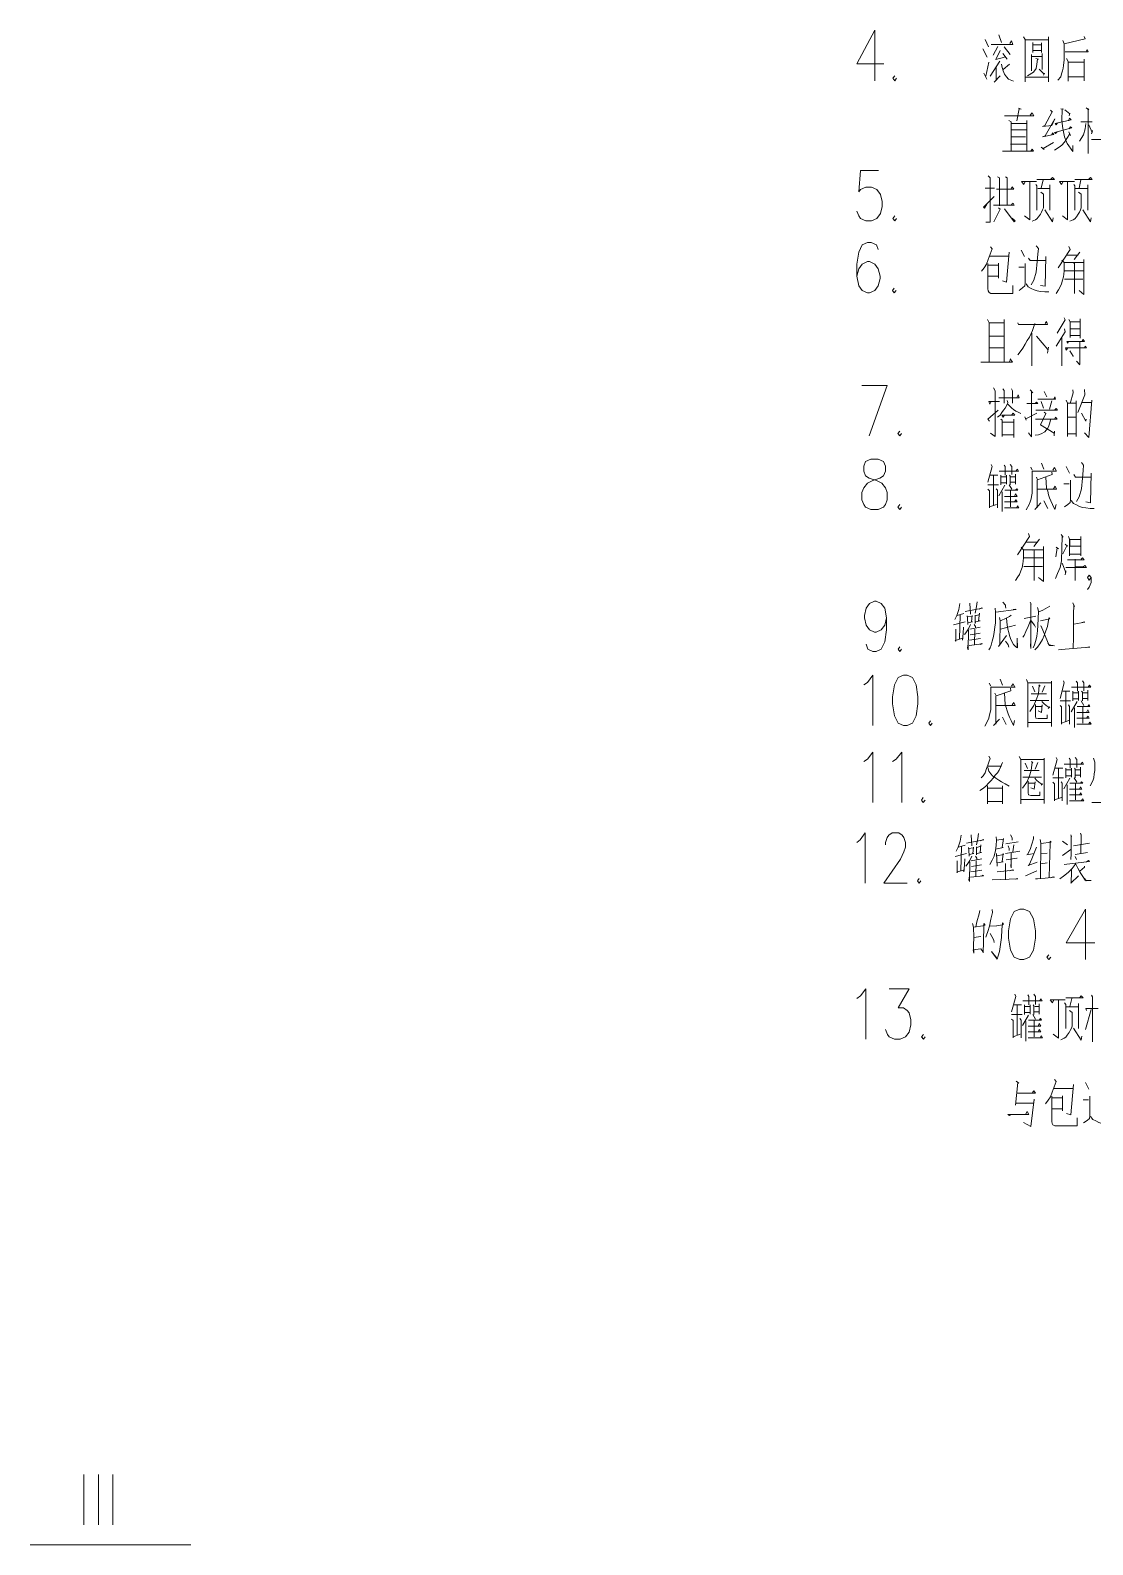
# Model space of a CAD drawing. Header units: millimetres. Extents: x 0 to 829, y 0 to 570.
# Drawn here: x 528.8 to 609.6, y 140.4 to 255.6 of the extents above; entities that cross this region are included whole.
import ezdxf

# ---------------------------------------------------------------- set-up
doc = ezdxf.new("R2010")
doc.units = ezdxf.units.MM

msp = doc.modelspace()

# ---------------------------------------------------------------- linework, layer by layer
at = {"color": 0, "lineweight": 0}
for points in [[(593.015917, 255.580444), (591.647139, 253.022806), (593.703833, 253.022806)], [(593.015917, 255.580444), (593.015917, 251.742222)], [(601.401444, 254.889), (601.658972, 254.313972)], [(601.860056, 254.504472), (603.504, 254.504472), (603.415806, 254.772583), (603.271167, 254.582083)], [(602.438611, 255.234722), (602.639694, 254.659694)], [(604.308333, 255.083028), (604.452972, 254.889), (604.452972, 251.664611), (604.452972, 252.010333), (606.209806, 252.010333), (606.209806, 251.664611), (606.209806, 255.083028), (606.209806, 254.850194), (604.452972, 254.850194)], [(605.028, 254.659694), (605.028, 253.890639), (605.028, 254.045861), (605.691222, 254.045861), (605.691222, 253.890639), (605.691222, 254.620889), (605.691222, 254.465667), (605.056222, 254.465667)], [(608.943833, 255.118306), (609.000278, 254.927806), (607.419833, 254.543278), (607.303417, 254.811389)], [(601.228583, 254.15875), (601.546083, 253.544917)], [(602.378639, 254.352778), (602.004694, 253.700139)], [(602.5515, 254.045861), (602.205778, 253.354417), (602.869, 253.544917)], [(602.752583, 253.813028), (603.070083, 253.393222)], [(602.840778, 254.313972), (603.302917, 253.738944)], [(604.915111, 252.50775), (604.915111, 253.738944), (604.915111, 253.583722), (605.747667, 253.583722), (605.747667, 253.813028), (605.747667, 252.585361)], [(607.419833, 254.582083), (607.419833, 253.315611), (607.388083, 253.125111), (607.359861, 252.892278), (607.331639, 252.701778), (607.275194, 252.50775), (607.215222, 252.278444), (607.158778, 252.049139), (606.929472, 251.781028)], [(607.476278, 253.929444), (609.233111, 253.929444), (609.173139, 254.119944), (609.088472, 253.96825)], [(601.31325, 252.31725), (601.517861, 251.855111)], [(601.457889, 252.087944), (601.687194, 253.160389)], [(602.523278, 253.238), (601.775389, 252.087944)], [(602.237528, 252.740583), (602.237528, 251.781028)], [(602.639694, 253.008694), (602.696139, 252.740583), (602.784333, 252.50775), (602.869, 252.239639), (603.013639, 252.049139), (603.1865, 251.855111), (603.560444, 251.703417)], [(603.242944, 253.008694), (602.784333, 252.585361)], [(605.257306, 253.432028), (605.461917, 253.393222), (605.373722, 253.393222), (605.3455, 253.008694), (605.289056, 252.662972), (605.087972, 252.394861), (604.625833, 252.12675)], [(605.518361, 252.624167), (605.892306, 252.239639), (605.920528, 252.31725), (605.835861, 252.162028)], [(607.592694, 253.432028), (607.705583, 253.199194), (607.705583, 251.703417)], [(607.733806, 253.160389), (608.943833, 253.160389)], [(608.943833, 253.393222), (608.943833, 251.742222)], [(594.525806, 252.105583), (594.388222, 251.925667), (594.525806, 251.742222), (594.663389, 251.925667)], [(602.092889, 251.625806), (602.5515, 252.12675)], [(607.733806, 252.049139), (608.972056, 252.049139)], [(602.865472, 249.075222), (605.112667, 249.075222), (604.968028, 249.308056), (604.823389, 249.114028)], [(603.930861, 249.653778), (604.131944, 249.576167), (603.987306, 249.614972), (603.814444, 248.690694)], [(606.379139, 249.498556), (606.523778, 249.343333), (606.492028, 249.382139), (605.945222, 248.3485), (605.772361, 248.270889), (606.463806, 248.3485), (606.696639, 248.845917), (605.976972, 247.540639), (605.772361, 247.463028), (606.636667, 247.657056), (606.523778, 247.769944), (606.463806, 247.657056)], [(606.897722, 248.539), (606.809528, 248.383778), (606.724861, 248.500194), (607.934889, 248.768306), (607.818472, 248.884722), (607.730278, 248.690694)], [(607.15525, 249.614972), (607.356333, 249.576167), (607.271667, 249.614972), (607.243444, 248.690694), (607.299889, 248.115667), (607.444528, 247.463028), (607.645611, 246.965611), (608.076, 246.351778), (608.076, 246.810389)], [(607.47275, 249.537361), (607.846694, 249.230444), (607.846694, 249.26925), (607.79025, 249.075222)], [(609.084944, 249.689056), (609.286028, 249.537361), (609.229583, 249.614972), (609.229583, 246.196556), (609.229583, 248.616611), (608.682778, 248.616611), (609.547083, 248.616611)], [(603.211194, 248.7295), (603.384056, 248.616611), (603.384056, 246.390583), (603.384056, 248.500194), (604.565861, 248.500194), (604.565861, 248.7295), (604.565861, 246.390583), (604.565861, 248.002778), (603.355833, 248.002778), (604.594083, 248.002778), (604.505889, 248.002778)], [(606.8695, 247.847556), (606.753083, 247.731139), (606.664889, 247.80875), (607.991333, 248.154472), (607.903139, 248.232083), (607.79025, 248.076861)], [(607.762028, 247.847556), (607.903139, 247.579444), (607.846694, 247.695861), (607.617389, 247.350139), (607.444528, 247.0785), (607.243444, 246.849194), (607.042361, 246.6975), (606.664889, 246.464667)], [(609.056722, 248.500194), (609.000278, 248.076861), (608.883861, 247.61825), (608.566361, 247.156111)], [(609.286028, 248.383778), (609.547083, 247.80875), (609.575306, 247.963972), (609.487111, 247.695861)], [(610.294972, 248.616611), (610.294972, 246.15775), (610.294972, 247.272528), (609.487111, 247.272528), (611.071083, 247.272528), (610.898222, 247.501833), (610.785333, 247.311333)], [(603.327611, 246.926806), (604.565861, 246.926806), (604.565861, 246.390583), (602.720833, 246.390583), (605.084444, 246.390583), (604.968028, 246.542278), (604.879833, 246.390583)], [(603.355833, 247.463028), (604.477667, 247.463028)], [(605.659472, 246.6975), (605.888778, 246.503472), (605.804111, 246.581083), (606.608444, 247.043222)], [(593.291083, 244.926556), (591.918778, 244.926556), (591.784722, 243.282611), (591.918778, 243.466056), (592.331528, 243.645972), (592.744278, 243.645972), (593.1535, 243.466056), (593.428667, 243.099167), (593.56625, 242.548833), (593.56625, 242.185472), (593.428667, 241.635139), (593.1535, 241.271778), (592.744278, 241.088333), (592.331528, 241.088333), (591.918778, 241.271778), (591.784722, 241.455222), (591.647139, 241.818583)], [(601.63075, 244.503222), (601.775389, 244.351528), (601.775389, 240.971917), (601.457889, 240.971917)], [(602.350417, 244.429139), (602.495056, 244.351528), (602.495056, 242.238389)], [(602.957194, 244.429139), (603.070083, 244.351528), (603.070083, 242.277194)], [(605.3455, 244.235111), (606.668417, 244.235111), (606.527306, 244.390333), (606.382667, 244.235111)], [(608.224167, 244.235111), (609.550611, 244.235111), (609.405972, 244.390333), (609.261333, 244.235111)], [(601.401444, 243.582472), (602.121111, 243.582472)], [(602.26575, 243.504861), (603.588667, 243.504861), (603.444028, 243.660083), (603.359361, 243.504861)], [(604.452972, 244.083417), (604.336556, 243.850583), (604.163694, 244.083417), (605.317278, 244.083417)], [(604.798694, 244.083417), (604.798694, 241.165944), (604.396528, 241.472861)], [(605.634778, 243.275556), (605.835861, 243.123861), (605.835861, 242.086694), (605.775889, 241.931472), (605.691222, 241.740972), (605.603028, 241.58575), (605.461917, 241.39525), (605.3455, 241.240028), (605.229083, 241.165944), (604.971556, 241.049528)], [(605.257306, 243.850583), (605.3455, 243.737694), (605.3455, 241.892667)], [(605.401944, 243.543667), (606.354444, 243.543667)], [(605.807639, 244.196306), (605.663, 243.582472)], [(606.322694, 243.815306), (606.322694, 241.892667)], [(607.331639, 244.083417), (607.215222, 243.850583), (607.045889, 244.083417), (608.195944, 244.083417)], [(607.677361, 244.083417), (607.677361, 241.165944), (607.275194, 241.472861)], [(608.513444, 243.275556), (608.714528, 243.123861), (608.714528, 242.086694), (608.658083, 241.931472), (608.569889, 241.740972), (608.485222, 241.58575), (608.340583, 241.39525), (608.224167, 241.240028), (608.10775, 241.165944), (607.850222, 241.049528)], [(608.1395, 243.850583), (608.224167, 243.737694), (608.224167, 241.892667)], [(608.280611, 243.543667), (609.233111, 243.543667)], [(608.686306, 244.196306), (608.541667, 243.582472)], [(609.204889, 243.815306), (609.204889, 241.892667)], [(601.517861, 242.354806), (601.345, 242.047889), (601.285028, 242.1255), (602.092889, 242.929833)], [(602.032917, 242.277194), (603.616889, 242.277194), (603.532222, 242.432417), (603.415806, 242.316)], [(602.410389, 242.086694), (602.5515, 241.970278), (602.064667, 241.010722)], [(602.869, 242.009083), (603.616889, 241.010722), (603.676861, 241.088333), (603.444028, 241.278833)], [(594.525806, 241.455222), (594.388222, 241.271778), (594.525806, 241.088333), (594.663389, 241.271778)], [(605.94875, 241.931472), (606.527306, 241.010722), (606.58375, 241.317639)], [(608.830944, 241.931472), (609.405972, 241.010722), (609.462417, 241.317639)], [(593.269917, 238.894056), (593.132333, 239.260944), (592.726639, 239.440861), (592.458528, 239.440861), (592.052833, 239.260944), (591.781194, 238.710611), (591.647139, 237.796917), (591.647139, 236.883222), (591.781194, 236.152972), (592.052833, 235.786083), (592.458528, 235.602639), (592.592583, 235.602639), (592.998278, 235.786083), (593.269917, 236.152972), (593.403972, 236.699778), (593.403972, 236.883222), (593.269917, 237.430028), (592.998278, 237.796917), (592.592583, 237.980361), (592.458528, 237.980361), (592.052833, 237.796917), (591.781194, 237.430028), (591.647139, 236.883222)], [(601.810667, 239.098667), (601.923556, 238.943444), (601.641333, 238.135583), (601.496694, 237.793389), (601.327361, 237.52175), (601.129806, 237.253639)], [(603.232361, 238.714139), (603.031278, 236.4105), (602.720833, 236.523389)], [(604.139, 238.865833), (604.396528, 238.368417)], [(605.274944, 239.17275), (605.447806, 238.98225), (605.419583, 238.558917), (605.363139, 237.983889), (605.274944, 237.176028), (605.105611, 236.562194), (604.908056, 236.216472)], [(607.776139, 239.133944), (607.860806, 238.904639), (606.954167, 237.52175)], [(607.606806, 238.481306), (608.485222, 238.481306)], [(608.601639, 238.714139), (608.174778, 238.135583)], [(601.613111, 237.828667), (601.613111, 235.909556), (601.641333, 235.757861), (601.697778, 235.641444), (601.838889, 235.563833), (603.514583, 235.563833), (603.514583, 236.177667)], [(601.613111, 237.715778), (602.378639, 237.715778)], [(601.754222, 238.407222), (603.204139, 238.407222)], [(602.406861, 237.867472), (602.406861, 236.717417)], [(603.969667, 237.560556), (604.368306, 237.560556)], [(604.452972, 237.828667), (604.452972, 236.332889), (604.42475, 236.142389), (604.255417, 235.987167), (603.997889, 235.796667)], [(604.706972, 238.252), (604.823389, 238.0615), (605.987556, 238.0615)], [(606.015778, 238.368417), (605.959333, 236.103583), (605.617139, 236.177667)], [(607.236389, 238.100306), (607.405722, 237.906278), (607.405722, 237.292444), (607.3775, 237.024333), (607.349278, 236.830306), (607.292833, 236.562194), (607.208167, 236.294083), (607.095278, 236.025972), (606.982389, 235.835472), (606.809528, 235.563833)], [(607.433944, 237.906278), (608.912083, 237.906278), (608.912083, 238.135583), (608.912083, 235.48975), (608.541667, 235.796667)], [(608.090111, 237.867472), (608.203, 237.906278), (608.203, 235.563833)], [(601.613111, 236.869111), (602.378639, 236.869111)], [(604.509417, 236.294083), (604.67875, 236.064778), (604.908056, 235.948361), (605.133833, 235.835472), (605.363139, 235.757861), (605.617139, 235.719056), (605.931111, 235.68025), (606.241556, 235.68025)], [(607.433944, 236.639806), (608.827417, 236.639806)], [(607.462167, 237.292444), (608.855639, 237.292444)], [(594.487, 235.969528), (594.352944, 235.786083), (594.487, 235.602639), (594.621056, 235.786083)], [(601.584889, 233.588278), (601.701306, 233.320167), (601.701306, 230.363889), (601.701306, 232.321806), (602.823139, 232.321806), (601.673083, 232.321806)], [(601.673083, 233.320167), (602.851361, 233.320167), (602.851361, 233.588278), (602.851361, 230.363889), (602.851361, 231.436333), (601.673083, 231.436333)], [(603.888528, 233.320167), (603.944972, 233.20375), (606.135722, 233.20375), (606.07575, 233.433056), (605.962861, 233.281361)], [(605.183222, 233.20375), (605.183222, 233.281361), (605.010361, 232.741611), (604.781056, 232.244194), (604.608194, 231.976083), (604.435333, 231.707972), (604.262472, 231.401056), (604.061389, 231.129417), (603.888528, 230.900111)], [(607.430417, 232.858028), (607.486861, 232.628722), (606.795417, 231.55275)], [(607.402194, 233.701167), (607.486861, 233.549472), (606.883611, 232.551111)], [(607.776139, 233.588278), (607.860806, 233.39425), (607.860806, 232.205389)], [(607.892556, 233.39425), (608.640444, 233.39425)], [(607.892556, 232.858028), (608.640444, 232.858028)], [(608.640444, 233.627083), (608.640444, 232.166583)], [(604.953917, 232.551111), (604.953917, 230.056972)], [(605.299639, 232.321806), (606.163944, 231.284639)], [(607.229333, 232.166583), (607.229333, 230.056972)], [(607.747917, 231.898472), (607.687944, 231.782056), (607.603278, 231.898472), (608.954417, 231.898472), (608.86975, 232.053694), (608.785083, 231.937278)], [(607.892556, 232.360611), (608.640444, 232.360611)], [(608.612222, 231.937278), (608.612222, 230.169861)], [(601.066306, 230.325083), (603.486361, 230.325083), (603.3135, 230.593194)], [(603.341722, 230.554389), (603.257056, 230.363889)], [(606.220389, 231.475139), (606.135722, 231.016528)], [(607.659722, 231.36225), (607.575056, 231.245833), (607.515083, 231.436333), (609.099056, 231.436333), (609.014389, 231.55275), (608.926194, 231.401056)], [(607.832583, 231.207028), (608.093639, 230.783694), (608.121861, 230.8225)], [(608.612222, 230.131056), (608.351167, 230.402694)], [(592.028139, 228.56825), (593.94725, 228.56825), (592.578472, 224.730028)], [(602.0435, 228.37775), (602.156389, 228.144917), (602.156389, 224.691222), (601.810667, 224.920528)], [(602.734944, 228.300139), (602.847833, 228.183722), (602.847833, 227.224167)], [(603.394639, 228.300139), (603.482833, 228.144917), (603.482833, 227.224167)], [(604.833972, 228.222528), (605.038583, 227.993222), (604.922167, 228.067306), (604.922167, 224.652417), (604.692861, 224.959333)], [(608.061889, 228.222528), (608.090111, 227.993222), (607.857278, 227.185361)], [(608.954417, 228.261333), (608.982639, 227.838), (608.464056, 226.493917)], [(601.870639, 227.340583), (601.754222, 227.146556), (601.669556, 227.340583), (602.502111, 227.340583)], [(603.080667, 227.414667), (603.137111, 227.262972), (603.048917, 227.072472), (602.936028, 226.839639), (602.791389, 226.687944), (602.674972, 226.493917), (602.533861, 226.303417), (602.32925, 226.148194)], [(602.445667, 227.608694), (604.001417, 227.608694), (603.913222, 227.838), (603.800333, 227.6475)], [(603.137111, 227.146556), (603.28175, 226.994861), (603.426389, 226.839639), (603.5675, 226.72675), (603.740361, 226.610333), (603.913222, 226.532722), (604.114306, 226.419833)], [(604.576444, 227.185361), (605.412528, 227.185361), (605.296111, 227.301778), (605.211444, 227.185361)], [(605.412528, 227.531083), (606.763667, 227.531083), (606.707222, 227.686306), (606.619028, 227.531083)], [(605.670056, 227.340583), (605.842917, 226.839639)], [(605.899361, 228.106111), (606.103972, 227.686306)], [(606.477917, 227.379389), (606.305056, 226.762028)], [(607.571528, 227.453472), (607.656194, 227.224167), (607.656194, 224.691222)], [(607.684417, 227.224167), (608.291194, 227.224167)], [(608.319417, 227.379389), (608.319417, 224.691222)], [(608.781556, 227.262972), (609.469472, 227.262972)], [(609.529444, 227.453472), (609.296611, 224.613611), (608.954417, 224.959333)], [(601.726, 225.841278), (601.609583, 225.9965), (602.389222, 226.687944)], [(602.590306, 225.9965), (602.703194, 225.918889), (602.703194, 224.691222)], [(602.847833, 226.264611), (602.763167, 226.148194), (602.674972, 226.303417), (603.655694, 226.303417), (603.539278, 226.455111), (603.394639, 226.303417)], [(603.595722, 225.9965), (603.595722, 224.613611)], [(604.431806, 226.187), (604.52, 225.918889), (604.491778, 226.035306), (605.324333, 226.455111)], [(606.3615, 225.957694), (606.333278, 225.728389), (606.245083, 225.495556), (606.160417, 225.305056), (605.931111, 225.036944), (605.670056, 224.881722), (605.468972, 224.807639), (605.211444, 224.768833)], [(605.239667, 225.9965), (606.880083, 225.9965), (606.763667, 226.148194), (606.707222, 226.035306)], [(605.267889, 226.687944), (606.908306, 226.687944), (606.791889, 226.800833), (606.679, 226.687944)], [(605.899361, 226.532722), (606.015778, 226.419833), (605.613611, 225.573167), (606.650778, 224.920528), (606.679, 225.07575), (606.650778, 224.730028)], [(607.656194, 226.148194), (608.291194, 226.148194)], [(608.721583, 226.455111), (609.067306, 225.841278), (609.095528, 225.9965)], [(594.906806, 225.093389), (594.769222, 224.913472), (594.906806, 224.730028), (595.044389, 224.913472)], [(602.674972, 224.807639), (603.539278, 224.807639)], [(602.734944, 225.767194), (603.5675, 225.767194)], [(607.684417, 224.881722), (608.291194, 224.881722)], [(601.870639, 222.546333), (601.927083, 222.391111), (601.609583, 221.20225)], [(602.847833, 222.507528), (602.936028, 222.391111), (602.936028, 221.738472)], [(603.309972, 222.546333), (603.426389, 222.391111), (603.426389, 221.777278)], [(604.865722, 222.352306), (604.978611, 222.123)], [(605.698278, 222.659222), (605.871139, 222.200611)], [(607.571528, 222.391111), (607.829056, 221.893694)], [(608.721583, 222.698028), (608.894444, 222.507528), (608.866222, 222.084194), (608.809778, 221.509167), (608.721583, 220.701306), (608.548722, 220.087472), (608.347639, 219.74175)], [(601.810667, 221.738472), (602.361, 221.738472)], [(602.0435, 221.699667), (602.0435, 219.434833)], [(602.473889, 222.045389), (603.941444, 222.045389), (603.856778, 222.200611), (603.740361, 222.045389)], [(602.590306, 221.738472), (602.590306, 221.008222)], [(602.590306, 221.622056), (602.992472, 221.622056)], [(603.020694, 221.738472), (603.020694, 221.047028)], [(603.253528, 221.738472), (603.309972, 221.660861), (603.309972, 221.008222)], [(603.338194, 221.20225), (603.712139, 221.20225)], [(603.366417, 221.622056), (603.712139, 221.622056)], [(603.712139, 221.816083), (603.712139, 221.047028)], [(604.978611, 222.045389), (604.978611, 220.627222), (604.978611, 220.355583), (604.922167, 220.126278), (604.893944, 219.935778), (604.833972, 219.702944), (604.749306, 219.512444), (604.52, 219.089111)], [(605.006833, 222.045389), (606.823639, 222.045389)], [(606.477917, 221.967778), (606.506139, 221.777278), (605.384306, 221.39275), (605.296111, 221.586778)], [(605.352556, 221.353944), (605.352556, 219.244333)], [(606.015778, 221.586778), (606.072222, 220.740111), (606.160417, 220.510806), (606.216861, 220.242694), (606.305056, 220.009861), (606.389722, 219.780556), (606.534361, 219.512444), (606.707222, 219.127917), (606.791889, 219.512444)], [(606.791889, 222.084194), (606.679, 222.3135), (606.562583, 222.123)], [(607.889028, 221.353944), (607.889028, 219.858167), (607.857278, 219.667667), (607.684417, 219.512444), (607.426889, 219.321944)], [(608.146556, 221.777278), (608.262972, 221.586778), (609.44125, 221.586778)], [(609.469472, 221.893694), (609.413028, 219.628861), (609.067306, 219.702944)], [(601.609583, 221.008222), (602.417444, 221.008222)], [(601.609583, 220.6625), (601.726, 220.549611), (601.726, 219.244333)], [(602.244583, 220.701306), (602.32925, 220.588417), (602.32925, 219.244333)], [(602.907806, 220.969417), (602.445667, 220.165083)], [(602.590306, 221.163444), (603.020694, 221.163444)], [(602.703194, 220.472), (602.703194, 218.976222)], [(602.876056, 220.126278), (603.828556, 220.126278), (603.712139, 220.316778), (603.627472, 220.126278)], [(602.907806, 220.588417), (603.885, 220.588417), (603.800333, 220.701306), (603.712139, 220.588417)], [(603.221778, 221.008222), (603.426389, 220.6625)], [(603.338194, 220.588417), (603.338194, 219.321944)], [(605.412528, 220.6625), (606.823639, 220.6625), (606.735444, 220.895333), (606.590806, 220.701306)], [(607.398667, 221.085833), (607.800833, 221.085833)], [(594.906806, 219.494806), (594.769222, 219.311361), (594.906806, 219.127917), (595.044389, 219.311361)], [(601.726, 219.321944), (602.272806, 219.512444)], [(602.876056, 219.702944), (603.828556, 219.702944), (603.740361, 219.858167), (603.655694, 219.74175)], [(602.876056, 219.244333), (603.973194, 219.244333), (603.885, 219.396028), (603.800333, 219.283139)], [(605.179694, 219.127917), (605.641833, 219.628861)], [(605.871139, 219.780556), (606.160417, 219.205528)], [(607.945472, 219.819361), (608.118333, 219.590056), (608.347639, 219.473639), (608.576944, 219.357222), (608.809778, 219.283139), (609.067306, 219.244333), (609.384806, 219.205528), (609.702306, 219.205528)], [(604.696389, 217.297), (604.784583, 217.064167), (603.860306, 215.684806)], [(604.523528, 216.644361), (605.416056, 216.644361)], [(605.532472, 216.873667), (605.098556, 216.298639)], [(607.172889, 217.219389), (607.34575, 217.025361), (607.257556, 217.102972), (607.201111, 215.222667), (607.116444, 214.721722), (606.911833, 214.263111), (606.7425, 213.878583)], [(607.747917, 217.064167), (607.807889, 216.873667), (607.807889, 215.607194), (607.807889, 215.720083), (608.668667, 215.720083), (608.668667, 215.607194), (608.668667, 217.064167), (608.668667, 216.834861), (607.836111, 216.834861), (607.836111, 216.337444), (608.640444, 216.337444)], [(604.149583, 216.259833), (604.322444, 216.065806), (604.322444, 215.451972), (604.294222, 215.183861), (604.266, 214.993361), (604.206028, 214.721722), (604.121361, 214.453611), (604.004944, 214.1855), (603.892056, 213.995), (603.719194, 213.726889)], [(604.350667, 216.065806), (605.849972, 216.065806), (605.849972, 216.298639), (605.849972, 213.649278), (605.4725, 213.956194)], [(604.378889, 215.451972), (605.79, 215.451972)], [(605.013889, 216.027), (605.126778, 216.065806), (605.126778, 213.726889)], [(606.798944, 216.259833), (606.971806, 216.143417), (606.883611, 216.221028), (606.770722, 215.529583)], [(607.490389, 216.489139), (607.66325, 216.337444), (607.603278, 216.372722), (607.317528, 215.758889)], [(607.66325, 215.300278), (608.929722, 215.300278), (608.813306, 215.451972), (608.700417, 215.339083)], [(604.350667, 214.799333), (605.761778, 214.799333)], [(607.257556, 215.032167), (607.546833, 214.340722), (607.546833, 214.453611), (607.490389, 214.146694)], [(607.546833, 214.721722), (609.102583, 214.721722), (608.986167, 214.876944), (608.86975, 214.760528), (608.238278, 214.760528), (608.238278, 215.339083), (608.238278, 213.726889)], [(609.462417, 213.945611), (609.324833, 213.762167), (609.18725, 213.945611), (609.324833, 214.129056), (609.462417, 213.945611), (609.462417, 213.58225), (609.324833, 213.215361), (609.18725, 213.031917)], [(593.887278, 210.879972), (593.760278, 210.329639), (593.50275, 209.96275), (593.12175, 209.782833), (592.991222, 209.782833), (592.610222, 209.96275), (592.352694, 210.329639), (592.225694, 210.879972), (592.225694, 211.059889), (592.352694, 211.610222), (592.610222, 211.973583), (592.991222, 212.157028), (593.12175, 212.157028), (593.50275, 211.973583), (593.760278, 211.610222), (593.887278, 210.879972), (593.887278, 209.96275), (593.760278, 209.049056), (593.50275, 208.50225), (593.12175, 208.318806), (592.864222, 208.318806), (592.479694, 208.50225), (592.352694, 208.869139)], [(600.23375, 212.005333), (600.276083, 211.162194)], [(600.784083, 212.097056), (600.74175, 211.733694), (600.635917, 211.250389)], [(602.749056, 212.068833), (602.939556, 211.857167), (602.960722, 211.733694), (602.981889, 211.61375)], [(604.823389, 212.068833), (604.908056, 211.917139), (604.886889, 211.945361), (604.886889, 208.562222), (604.844556, 208.802111), (604.865722, 209.045528)], [(608.061889, 212.037083), (608.188889, 211.733694), (608.146556, 211.825417), (608.125389, 211.190417), (608.125389, 209.408889), (608.104222, 208.562222)], [(599.47175, 211.977111), (599.387083, 211.522028), (599.238917, 211.070472), (599.09075, 210.767083)], [(599.260083, 211.070472), (599.78925, 211.222167)], [(599.492917, 211.098694), (599.450583, 209.285417)], [(599.873917, 211.373861), (601.203889, 211.61375), (601.140389, 211.6455), (600.949889, 211.553778)], [(600.04325, 211.038722), (600.064417, 210.858806), (600.085583, 210.3755), (600.085583, 210.495444), (600.445417, 210.587167), (600.36075, 210.587167), (600.403083, 211.070472), (600.381917, 211.0105), (600.064417, 210.950528)], [(600.635917, 211.098694), (600.635917, 210.463694), (600.657083, 210.587167), (601.013389, 210.647139), (600.907556, 210.647139), (600.971056, 211.250389), (600.971056, 211.130444), (600.657083, 211.038722)], [(602.156389, 211.61375), (602.198722, 211.310361), (602.198722, 210.887028), (602.177556, 210.495444), (602.135222, 210.163833), (602.092889, 209.800472), (602.029389, 209.468861), (601.944722, 209.1055), (601.860056, 208.802111), (601.775389, 208.590444), (601.690722, 208.43875)], [(602.219889, 211.310361), (603.765056, 211.522028), (603.680389, 211.553778), (603.532222, 211.522028)], [(602.495056, 210.918778), (602.537389, 210.647139), (602.537389, 210.587167), (602.516222, 208.862083), (602.410389, 208.713917), (603.024222, 209.528833)], [(603.384056, 211.098694), (603.257056, 210.97875), (603.003056, 210.858806), (602.558556, 210.647139)], [(604.357722, 210.827056), (605.246722, 211.0105)], [(605.394889, 211.673722), (605.458389, 211.402083), (605.437222, 210.798833), (605.416056, 210.315528), (605.394889, 209.892194), (605.331389, 209.497083), (605.246722, 209.165472), (605.162056, 208.833861), (605.056222, 208.590444)], [(605.606556, 210.647139), (606.326222, 210.798833), (606.262722, 210.918778), (606.220389, 210.707111), (606.135722, 210.223806), (606.029889, 209.892194), (605.902889, 209.528833), (605.754722, 209.225444), (605.564222, 208.893833), (605.394889, 208.650417), (605.183222, 208.43875)], [(606.326222, 211.765444), (605.797056, 211.462056), (605.479556, 211.342111)], [(599.873917, 210.587167), (599.006083, 210.34375)], [(599.175417, 210.012139), (599.175417, 209.1055), (599.133083, 209.165472), (599.704583, 209.345389), (599.683417, 209.197222), (599.72575, 209.70875), (599.746917, 210.163833)], [(600.276083, 210.3755), (600.127917, 210.043889), (599.937417, 209.7405), (599.831583, 209.620556)], [(600.127917, 209.952167), (600.10675, 208.43875), (600.064417, 208.590444), (600.10675, 208.893833)], [(600.23375, 210.012139), (601.034556, 210.163833)], [(600.254917, 209.588806), (601.013389, 209.70875)], [(600.572417, 210.3755), (600.657083, 210.223806), (600.657083, 210.132083)], [(600.61475, 210.012139), (600.593583, 208.833861)], [(603.701556, 210.315528), (602.558556, 210.012139)], [(603.024222, 210.827056), (603.087722, 210.34375), (603.130056, 210.012139), (603.193556, 209.768722), (603.257056, 209.528833), (603.341722, 209.317167), (603.426389, 209.07375), (603.553389, 208.862083), (603.701556, 208.713917), (603.807389, 208.622194), (603.870889, 208.590444), (603.849722, 209.345389), (603.828556, 208.622194)], [(604.886889, 210.738861), (604.675222, 210.223806), (604.505889, 209.832222), (604.357722, 209.528833), (604.273056, 209.408889)], [(604.908056, 210.647139), (605.162056, 210.315528), (605.225556, 210.163833)], [(605.606556, 210.283778), (605.670056, 210.252028), (606.262722, 208.773889), (606.686056, 208.742139), (606.262722, 208.833861), (606.178056, 208.953806)], [(608.146556, 210.403722), (608.993222, 210.555417), (608.929722, 210.587167), (608.781556, 210.527194)], [(594.913861, 208.685694), (594.783333, 208.50225), (594.913861, 208.318806), (595.040861, 208.50225)], [(600.191417, 208.773889), (601.182722, 208.893833), (601.140389, 208.922056), (601.013389, 208.862083)], [(601.055722, 209.317167), (600.212583, 209.197222)], [(602.960722, 209.1055), (603.108889, 208.893833), (603.151222, 208.833861), (603.193556, 208.650417)], [(606.982389, 208.43875), (607.490389, 208.50225), (608.718056, 208.590444), (609.374222, 208.650417), (609.310722, 208.682167), (609.077889, 208.622194)], [(592.16925, 205.792917), (592.444417, 205.976361), (592.857167, 206.526694), (592.857167, 202.684944)], [(601.831833, 205.602417), (601.831833, 204.18425), (601.831833, 203.916139), (601.771861, 203.683306), (601.743639, 203.492806), (601.687194, 203.2635), (601.599, 203.069472), (601.369694, 202.649667)], [(601.715417, 205.912861), (601.831833, 205.680028)], [(601.860056, 205.602417), (603.673333, 205.602417)], [(603.327611, 205.528333), (603.355833, 205.334306), (602.234, 204.949778), (602.149333, 205.143806)], [(602.5515, 206.219778), (602.724361, 205.757639)], [(602.869, 205.143806), (602.925444, 204.297139), (603.010111, 204.067833), (603.070083, 203.799722), (603.15475, 203.570417), (603.242944, 203.337583), (603.384056, 203.069472), (603.556917, 202.684944), (603.645111, 203.069472)], [(603.645111, 205.641222), (603.528694, 205.874056), (603.415806, 205.680028)], [(604.537639, 206.180972), (604.654056, 205.948139), (604.654056, 202.572056), (604.654056, 202.917778), (606.439111, 202.917778), (606.439111, 202.610861), (606.439111, 206.064556), (606.439111, 205.948139), (604.654056, 205.948139)], [(605.486611, 205.796444), (605.574806, 205.680028), (605.514833, 205.757639), (605.458389, 205.105), (605.285528, 204.642861), (605.112667, 204.223056), (604.795167, 203.760917)], [(604.911583, 205.105), (606.065167, 205.105)], [(604.999778, 205.680028), (605.169111, 205.260222)], [(605.94875, 205.718833), (605.747667, 205.221417)], [(607.359861, 206.103361), (607.416306, 205.948139), (607.098806, 204.759278)], [(607.299889, 205.2955), (607.850222, 205.2955)], [(607.532722, 205.260222), (607.532722, 202.995389)], [(607.963111, 205.602417), (609.430667, 205.602417), (609.346, 205.757639), (609.229583, 205.602417)], [(608.079528, 205.2955), (608.079528, 204.568778)], [(608.079528, 205.182611), (608.481694, 205.182611)], [(608.337056, 206.064556), (608.42525, 205.948139), (608.42525, 205.2955)], [(608.509917, 205.2955), (608.509917, 204.607583)], [(608.74275, 205.2955), (608.799194, 205.221417), (608.799194, 204.568778)], [(608.799194, 206.103361), (608.912083, 205.948139), (608.912083, 205.334306)], [(608.855639, 205.182611), (609.201361, 205.182611)], [(609.201361, 205.373111), (609.201361, 204.607583)], [(602.205778, 204.9145), (602.205778, 202.801361)], [(602.262222, 204.223056), (603.673333, 204.223056), (603.588667, 204.452361), (603.444028, 204.261861)], [(604.826917, 204.607583), (606.2345, 204.607583)], [(605.430167, 203.799722), (605.687694, 203.683306), (605.747667, 204.261861), (605.719444, 204.145444), (605.229083, 204.145444), (605.229083, 204.297139), (605.229083, 203.415194), (605.257306, 203.2635), (605.430167, 203.224694), (606.121611, 203.224694), (606.121611, 203.492806)], [(605.719444, 204.529972), (605.860556, 204.37475), (606.033417, 204.223056), (606.26625, 204.067833), (606.322694, 204.106639), (606.206278, 203.990222)], [(607.098806, 204.568778), (607.906667, 204.568778)], [(607.098806, 204.223056), (607.215222, 204.106639), (607.215222, 202.801361)], [(607.733806, 204.261861), (607.818472, 204.145444), (607.818472, 202.801361)], [(608.397028, 204.529972), (607.934889, 203.722111)], [(608.079528, 204.720472), (608.509917, 204.720472)], [(608.192417, 204.029028), (608.192417, 202.53325)], [(608.397028, 204.145444), (609.374222, 204.145444), (609.289556, 204.261861), (609.201361, 204.145444)], [(608.711, 204.568778), (608.912083, 204.223056)], [(608.827417, 204.759278), (609.201361, 204.759278)], [(608.827417, 204.145444), (608.827417, 202.878972)], [(597.242194, 203.051833), (597.108139, 202.868389), (597.242194, 202.684944), (597.379778, 202.868389)], [(602.032917, 202.684944), (602.491528, 203.185889)], [(602.724361, 203.337583), (603.010111, 202.762556)], [(607.215222, 202.878972), (607.762028, 203.069472)], [(608.365278, 203.683306), (609.317778, 203.683306), (609.201361, 203.877333), (609.116694, 203.683306)], [(608.365278, 203.2635), (609.317778, 203.2635), (609.229583, 203.415194), (609.144917, 203.302306)], [(608.365278, 202.801361), (609.462417, 202.801361), (609.374222, 202.956583), (609.289556, 202.840167)], [(592.16925, 199.947389), (592.444417, 200.130833), (592.857167, 200.677639), (592.857167, 196.839417)], [(594.363528, 199.947389), (594.638694, 200.130833), (595.051444, 200.677639), (595.051444, 196.839417)], [(602.720833, 199.873306), (602.579722, 199.527583), (602.463306, 199.29475), (602.346889, 199.10425), (602.174028, 198.91375), (602.001167, 198.680917), (601.828306, 198.490417), (601.655444, 198.299917), (601.482583, 198.105889), (601.2815, 197.915389), (600.99575, 197.760167)], [(601.687194, 200.370722), (601.771861, 200.180222), (601.687194, 199.912111), (601.599, 199.679278), (601.514333, 199.411167), (601.397917, 199.10425), (601.253278, 198.874944), (601.108639, 198.719722)], [(601.599, 199.488778), (601.687194, 199.220667), (601.828306, 199.026639), (601.972944, 198.874944), (602.20225, 198.680917), (602.435083, 198.529222), (602.636167, 198.412806), (602.925444, 198.261111), (603.239417, 198.067083)], [(601.627222, 199.605194), (602.636167, 199.605194)], [(603.987306, 200.331917), (604.103722, 200.102611), (604.103722, 196.723), (604.103722, 197.068722), (605.888778, 197.068722), (605.888778, 196.761806), (605.888778, 200.219028), (605.888778, 200.102611), (604.103722, 200.102611)], [(604.939806, 199.947389), (605.024472, 199.8345), (604.968028, 199.912111), (604.911583, 199.259472), (604.738722, 198.797333), (604.565861, 198.374), (604.248361, 197.915389)], [(604.449444, 199.8345), (604.622306, 199.411167)], [(605.398417, 199.873306), (605.197333, 199.372361)], [(606.809528, 200.257833), (606.8695, 200.102611), (606.552, 198.91375)], [(606.753083, 199.449972), (607.299889, 199.449972)], [(606.982389, 199.411167), (606.982389, 197.146333)], [(607.416306, 199.756889), (608.883861, 199.756889), (608.795667, 199.912111), (608.682778, 199.756889)], [(607.529194, 199.449972), (607.529194, 198.719722)], [(607.529194, 199.333556), (607.934889, 199.333556)], [(607.79025, 200.219028), (607.874917, 200.102611), (607.874917, 199.449972)], [(607.963111, 199.449972), (607.963111, 198.758528)], [(608.192417, 199.449972), (608.248861, 199.372361), (608.248861, 198.719722)], [(608.248861, 200.257833), (608.365278, 200.102611), (608.365278, 199.488778)], [(608.308833, 199.333556), (608.654556, 199.333556)], [(608.654556, 199.527583), (608.654556, 198.758528)], [(609.63175, 200.219028), (609.748167, 199.912111), (609.748167, 199.259472), (609.688194, 199.026639), (609.659972, 198.719722), (609.603528, 198.490417), (609.402444, 198.105889)], [(604.276583, 198.758528), (605.687694, 198.758528)], [(604.364778, 199.259472), (605.514833, 199.259472)], [(604.879833, 197.954194), (605.140889, 197.837778), (605.197333, 198.412806), (605.169111, 198.299917), (604.67875, 198.299917), (604.67875, 198.451611), (604.67875, 197.569667), (604.7105, 197.414444), (604.879833, 197.375639), (605.571278, 197.375639), (605.571278, 197.647278)], [(605.169111, 198.680917), (605.31375, 198.529222), (605.486611, 198.374), (605.715917, 198.222306), (605.775889, 198.261111), (605.659472, 198.144694)], [(606.552, 198.719722), (607.356333, 198.719722)], [(606.552, 198.374), (606.668417, 198.261111), (606.668417, 196.955833)], [(607.183472, 198.412806), (607.271667, 198.299917), (607.271667, 196.955833)], [(607.846694, 198.680917), (607.388083, 197.876583)], [(607.529194, 198.874944), (607.963111, 198.874944)], [(607.645611, 198.1835), (607.645611, 196.687722)], [(607.846694, 198.299917), (608.827417, 198.299917), (608.739222, 198.412806), (608.654556, 198.299917)], [(608.164194, 198.719722), (608.365278, 198.374)], [(608.280611, 198.91375), (608.654556, 198.91375)], [(608.280611, 198.299917), (608.280611, 197.029917)], [(596.695389, 197.206306), (596.557806, 197.022861), (596.695389, 196.839417), (596.832972, 197.022861)], [(602.720833, 198.105889), (602.720833, 196.723), (602.720833, 196.917028), (602.692611, 196.917028), (601.542556, 196.917028)], [(601.570778, 198.105889), (601.570778, 196.723)], [(601.599, 197.915389), (602.720833, 197.915389)], [(606.668417, 197.029917), (607.215222, 197.223944)], [(607.818472, 197.837778), (608.767444, 197.837778), (608.654556, 198.028278), (608.566361, 197.837778)], [(607.818472, 197.414444), (608.767444, 197.414444), (608.682778, 197.569667), (608.594583, 197.45325)], [(607.818472, 196.955833), (608.912083, 196.955833), (608.827417, 197.107528), (608.739222, 196.994639)], [(609.515333, 196.839417), (611.850722, 196.839417), (611.734306, 197.029917), (611.617889, 196.839417)], [(591.636556, 193.802), (591.890556, 193.985444), (592.275083, 194.53225), (592.275083, 190.694028)], [(593.813194, 193.618556), (593.813194, 193.802), (593.940194, 194.168889), (594.067194, 194.352333), (594.324722, 194.53225), (594.83625, 194.53225), (595.09025, 194.352333), (595.220778, 194.168889), (595.347778, 193.802), (595.347778, 193.435111), (595.220778, 193.07175), (594.96325, 192.521417), (593.682667, 190.694028), (595.474778, 190.694028)], [(599.574056, 194.352333), (599.489389, 193.89725), (599.341222, 193.445694), (599.193056, 193.142306)], [(599.362389, 193.445694), (599.891556, 193.597389)], [(599.976222, 193.749083), (601.309722, 193.988972), (601.246222, 194.020722), (601.055722, 193.929)], [(600.336056, 194.380556), (600.378389, 193.537417)], [(600.886389, 194.472278), (600.844056, 194.108917), (600.738222, 193.625611)], [(600.738222, 193.473917), (600.738222, 192.842444), (600.759389, 192.962389), (601.119222, 193.022361), (601.013389, 193.022361), (601.076889, 193.625611), (601.076889, 193.505667), (600.759389, 193.413944)], [(602.241056, 194.232389), (602.262222, 193.96075), (602.241056, 193.565639), (602.198722, 193.174056), (602.092889, 192.750722), (601.944722, 192.447333), (601.754222, 192.115722)], [(602.283389, 193.96075), (602.770222, 194.048944), (602.791389, 194.108917), (602.685556, 193.413944), (602.770222, 193.413944), (602.219889, 193.294)], [(602.981889, 193.685583), (603.913222, 193.837278)], [(603.320556, 194.380556), (603.447556, 194.140667), (603.447556, 193.96075)], [(603.595722, 193.625611), (603.511056, 193.082333)], [(605.077389, 194.260611), (605.077389, 194.080694), (604.823389, 193.26225), (604.632889, 192.870667), (604.569389, 192.842444), (605.140889, 192.962389)], [(605.585389, 194.020722), (605.627722, 193.749083), (605.606556, 191.057389)], [(605.627722, 193.717333), (606.432056, 193.809056), (606.347389, 193.89725), (606.347389, 193.749083), (606.283889, 191.149111)], [(607.296361, 193.89725), (607.677361, 193.625611)], [(607.910194, 194.380556), (607.973694, 194.260611), (607.952528, 194.292361), (607.952528, 192.930639), (607.931361, 192.507306)], [(608.121861, 193.537417), (609.349528, 193.749083)], [(608.651028, 194.504028), (608.714528, 194.352333), (608.693361, 194.412306), (608.672194, 192.962389)], [(599.976222, 192.962389), (599.108389, 192.718972)], [(599.277722, 192.387361), (599.277722, 191.480722), (599.235389, 191.540694), (599.806889, 191.720611), (599.785722, 191.572444), (599.828056, 192.083972), (599.849222, 192.539056)], [(599.595222, 193.473917), (599.552889, 191.660639)], [(600.378389, 192.750722), (600.230222, 192.419111), (600.039722, 192.115722), (599.933889, 191.995778)], [(600.145556, 193.413944), (600.166722, 193.234028), (600.187889, 192.750722), (600.187889, 192.870667), (600.547722, 192.962389), (600.463056, 192.962389), (600.505389, 193.445694), (600.484222, 193.385722), (600.166722, 193.32575)], [(600.336056, 192.387361), (601.140389, 192.539056)], [(600.674722, 192.750722), (600.759389, 192.599028), (600.759389, 192.507306)], [(602.262222, 192.962389), (602.325722, 191.995778), (602.325722, 192.235667), (602.770222, 192.327389), (602.706722, 192.327389), (602.770222, 192.962389), (602.791389, 192.870667), (602.304556, 192.778944)], [(602.960722, 192.962389), (604.040222, 193.142306)], [(603.828556, 192.599028), (603.807389, 192.599028), (603.003056, 192.479083)], [(603.151222, 193.537417), (603.235889, 193.32575), (603.235889, 193.174056)], [(603.384056, 192.990611), (603.384056, 191.872306), (603.362889, 192.05575), (603.384056, 192.235667)], [(605.310222, 193.445694), (604.950389, 192.539056), (604.738722, 192.083972), (604.675222, 192.05575), (605.352556, 192.295639)], [(606.114556, 192.990611), (605.648889, 192.930639)], [(607.296361, 192.810694), (607.931361, 193.26225)], [(607.402194, 192.115722), (609.328361, 192.355611), (609.264861, 192.419111), (609.116694, 192.355611)], [(608.248861, 192.870667), (609.180194, 193.022361)], [(608.248861, 192.718972), (608.354694, 192.507306)], [(600.230222, 192.327389), (600.209056, 190.813972), (600.166722, 190.965667), (600.209056, 191.269056)], [(600.293722, 191.149111), (601.288556, 191.269056), (601.246222, 191.300806), (601.119222, 191.237306)], [(601.161556, 191.692389), (600.314889, 191.572444)], [(600.357222, 191.964028), (601.119222, 192.083972)], [(600.717056, 192.387361), (600.695889, 191.209083)], [(602.304556, 191.572444), (603.574556, 191.692389), (603.489889, 191.720611), (603.278222, 191.632417)], [(602.939556, 192.207444), (602.960722, 192.115722), (602.939556, 190.965667)], [(604.463556, 191.269056), (605.331389, 191.632417)], [(605.648889, 192.175694), (606.114556, 192.235667)], [(608.312361, 192.235667), (608.248861, 192.115722), (608.016028, 191.812333), (607.719694, 191.508944), (607.359861, 191.237306), (607.088222, 191.025639)], [(607.973694, 191.720611), (607.973694, 191.540694), (607.952528, 190.754), (607.910194, 190.694028), (608.502861, 191.269056)], [(608.312361, 192.143944), (608.460528, 191.844083), (608.629861, 191.508944), (608.820361, 191.209083), (609.010861, 190.937444), (609.074361, 190.877472), (609.476528, 190.905694), (609.053194, 190.937444), (608.947361, 191.057389)], [(608.968528, 191.995778), (608.947361, 191.904056), (608.608694, 191.600667)], [(596.370833, 191.060917), (596.243833, 190.877472), (596.370833, 190.694028), (596.497833, 190.877472)], [(601.923556, 190.965667), (603.892056, 191.025639), (603.828556, 191.057389), (603.680389, 190.997417)], [(605.225556, 191.025639), (605.373722, 191.025639), (605.966389, 191.089139), (606.686056, 191.149111), (606.580222, 191.177333), (606.559056, 191.149111), (606.410889, 191.117361)], [(600.99575, 188.62675), (600.949889, 188.355111), (600.780556, 187.751861), (600.681778, 187.3885)], [(601.941194, 188.686722), (601.965889, 188.475056), (601.842417, 187.963528), (601.722472, 187.416722), (601.602528, 187.025139), (601.50375, 186.7535), (601.457889, 186.601806)], [(609.024972, 188.718472), (607.560944, 186.157306), (609.755222, 186.157306)], [(609.024972, 188.718472), (609.024972, 184.88025)], [(600.441889, 187.628389), (600.512444, 187.35675), (600.537139, 186.601806), (600.512444, 185.966806), (600.537139, 185.363556), (600.48775, 185.635194), (601.069833, 185.695167), (601.214472, 185.511722), (601.239167, 185.391778), (601.263861, 186.238444), (601.309722, 187.476694), (601.309722, 187.628389), (601.4085, 187.508444), (601.214472, 187.448472), (600.537139, 187.35675)], [(601.722472, 187.416722), (602.255167, 187.448472), (602.279861, 187.448472), (602.713778, 187.540194), (602.787861, 187.568417), (602.713778, 187.688361), (602.664389, 187.145083), (602.639694, 186.570056), (602.569139, 186.026778), (602.495056, 185.511722), (602.399806, 185.180111), (602.304556, 184.908472), (601.891806, 185.511722), (602.325722, 184.968444)], [(601.771861, 186.873444), (602.036444, 186.421889), (602.061139, 186.330167), (602.085833, 186.178472)], [(600.537139, 186.570056), (601.069833, 186.633556)], [(606.245083, 185.243611), (606.096917, 185.060167), (606.245083, 184.88025), (606.389722, 185.060167)], [(591.636556, 181.934556), (591.911722, 182.118), (592.320944, 182.664806), (592.320944, 178.826583)], [(594.102472, 182.664806), (595.612361, 182.664806), (594.790389, 181.204306), (595.199611, 181.204306), (595.474778, 181.020861), (595.612361, 180.837417), (595.749944, 180.290611), (595.749944, 179.923722), (595.612361, 179.376917), (595.337194, 179.010028), (594.927972, 178.826583), (594.515222, 178.826583), (594.102472, 179.010028), (593.968417, 179.193472), (593.830833, 179.556833)], [(603.669806, 182.245), (603.729778, 182.089778), (603.412278, 180.900917)], [(604.650528, 182.206194), (604.735194, 182.089778), (604.735194, 181.437139)], [(605.109139, 182.245), (605.225556, 182.089778), (605.225556, 181.475944)], [(607.529194, 181.973361), (608.852111, 181.973361), (608.711, 182.128583), (608.566361, 181.973361)], [(609.487111, 182.167389), (609.571778, 182.050972), (609.571778, 178.636083)], [(603.613361, 181.437139), (604.160167, 181.437139)], [(603.842667, 181.398333), (603.842667, 179.1335)], [(604.276583, 181.744056), (605.744139, 181.744056), (605.659472, 181.899278), (605.543056, 181.744056)], [(604.389472, 181.437139), (604.389472, 180.706889)], [(604.389472, 181.320722), (604.795167, 181.320722)], [(604.823389, 181.437139), (604.823389, 180.745694)], [(605.052694, 181.437139), (605.109139, 181.359528), (605.109139, 180.706889)], [(605.140889, 180.900917), (605.514833, 180.900917)], [(605.169111, 181.320722), (605.514833, 181.320722)], [(605.514833, 181.51475), (605.514833, 180.745694)], [(606.636667, 181.821667), (606.52025, 181.592361), (606.347389, 181.821667), (607.500972, 181.821667)], [(606.982389, 181.821667), (606.982389, 178.904194), (606.580222, 179.211111)], [(607.818472, 181.013806), (608.019556, 180.862111), (608.019556, 179.824944), (607.959583, 179.67325), (607.874917, 179.479222), (607.786722, 179.327528), (607.645611, 179.1335), (607.529194, 178.981806), (607.412778, 178.904194), (607.15525, 178.787778)], [(607.444528, 181.592361), (607.529194, 181.475944), (607.529194, 179.634444)], [(607.585639, 181.285444), (608.538139, 181.285444)], [(607.991333, 181.938083), (607.846694, 181.320722)], [(608.509917, 181.553556), (608.509917, 179.634444)], [(609.458889, 181.091417), (609.024972, 179.556833)], [(609.113167, 181.013806), (609.056722, 181.169028), (610.005694, 181.169028)], [(603.412278, 180.706889), (604.216611, 180.706889)], [(603.412278, 180.361167), (603.528694, 180.248278), (603.528694, 178.943)], [(604.04375, 180.399972), (604.131944, 180.287083), (604.131944, 178.943)], [(604.706972, 180.668083), (604.248361, 179.86375)], [(604.389472, 180.862111), (604.823389, 180.862111)], [(604.505889, 180.170667), (604.505889, 178.674889)], [(604.67875, 179.824944), (605.627722, 179.824944), (605.514833, 180.015444), (605.426639, 179.824944)], [(604.706972, 180.287083), (605.687694, 180.287083), (605.5995, 180.399972), (605.514833, 180.287083)], [(605.024472, 180.706889), (605.225556, 180.361167)], [(605.140889, 180.287083), (605.140889, 179.020611)], [(596.7095, 179.193472), (596.571917, 179.010028), (596.7095, 178.826583), (596.847083, 179.010028)], [(603.528694, 179.020611), (604.0755, 179.211111)], [(604.67875, 179.401611), (605.627722, 179.401611), (605.543056, 179.556833), (605.454861, 179.440417)], [(604.67875, 178.943), (605.772361, 178.943), (605.687694, 179.094694), (605.5995, 178.981806)], [(608.132444, 179.67325), (608.711, 178.748972), (608.767444, 179.055889)], [(603.768583, 175.644528), (603.973194, 175.492833), (603.885, 175.531639), (603.712139, 173.803028), (603.740361, 173.954722), (605.095028, 173.954722), (605.12325, 174.261639), (604.865722, 172.190833), (604.315389, 172.49775)], [(606.679, 175.760944), (606.791889, 175.605722), (606.506139, 174.801389), (606.3615, 174.455667), (606.188639, 174.187556), (605.987556, 173.915917)], [(608.118333, 175.376417), (607.91725, 173.072778), (607.59975, 173.189194)], [(609.039083, 175.531639), (609.296611, 175.030694)], [(603.856778, 174.723778), (605.239667, 174.723778), (605.095028, 174.914278), (605.006833, 174.762583)], [(606.477917, 174.494472), (606.477917, 172.575361), (606.506139, 172.420139), (606.562583, 172.303722), (606.707222, 172.229639), (608.404083, 172.229639), (608.404083, 172.843472)], [(606.477917, 174.378056), (607.254028, 174.378056)], [(606.619028, 175.0695), (608.090111, 175.0695)], [(607.28225, 174.533278), (607.28225, 173.379694)], [(608.866222, 174.226361), (609.268389, 174.226361)], [(609.356583, 174.494472), (609.356583, 172.995167), (609.328361, 172.804667), (609.1555, 172.649444), (608.894444, 172.458944)], [(603.366417, 173.111583), (603.25, 173.033972), (603.137111, 173.111583), (604.721083, 173.111583), (604.604667, 173.340889), (604.48825, 173.150389)], [(606.477917, 173.534917), (607.254028, 173.534917)], [(609.413028, 172.956361), (609.585889, 172.727056), (609.815194, 172.614167), (610.048028, 172.49775), (610.277333, 172.420139), (610.534861, 172.381333), (610.852361, 172.342528), (611.169861, 172.342528)], [(532.842611, 141.887222), (532.842611, 145.725444)], [(533.93975, 141.887222), (533.93975, 145.725444)], [(535.036889, 141.887222), (535.036889, 145.725444)], [(528.760972, 140.373806), (540.984722, 140.373806)]]:
    msp.add_lwpolyline(points, dxfattribs=at)
for points in [[(592.712528, 222.966139), (592.303306, 222.786222), (592.165722, 222.419333), (592.165722, 222.052444), (592.303306, 221.689083), (592.578472, 221.505639), (593.125278, 221.322194), (593.538028, 221.13875), (593.809667, 220.775389), (593.94725, 220.4085), (593.94725, 219.858167), (593.809667, 219.494806), (593.675611, 219.311361), (593.262861, 219.127917), (592.712528, 219.127917), (592.303306, 219.311361), (592.165722, 219.494806), (592.028139, 219.858167), (592.028139, 220.4085), (592.165722, 220.775389), (592.440889, 221.13875), (592.850111, 221.322194), (593.400444, 221.505639), (593.675611, 221.689083), (593.809667, 222.052444), (593.809667, 222.419333), (593.675611, 222.786222), (593.262861, 222.966139)], [(595.1855, 206.526694), (594.776278, 206.34325), (594.501111, 205.792917), (594.363528, 204.879222), (594.363528, 204.332417), (594.501111, 203.418722), (594.776278, 202.868389), (595.1855, 202.684944), (595.460667, 202.684944), (595.873417, 202.868389), (596.145056, 203.418722), (596.282639, 204.332417), (596.282639, 204.879222), (596.145056, 205.792917), (595.873417, 206.34325), (595.460667, 206.526694)], [(604.050806, 188.718472), (603.613361, 188.535028), (603.320556, 187.984694), (603.172389, 187.071), (603.172389, 186.524194), (603.320556, 185.6105), (603.613361, 185.060167), (604.050806, 184.88025), (604.343611, 184.88025), (604.781056, 185.060167), (605.073861, 185.6105), (605.222028, 186.524194), (605.222028, 187.071), (605.073861, 187.984694), (604.781056, 188.535028), (604.343611, 188.718472)]]:
    msp.add_lwpolyline(points, close=True, dxfattribs=at)

doc.saveas('drawing.dxf')
